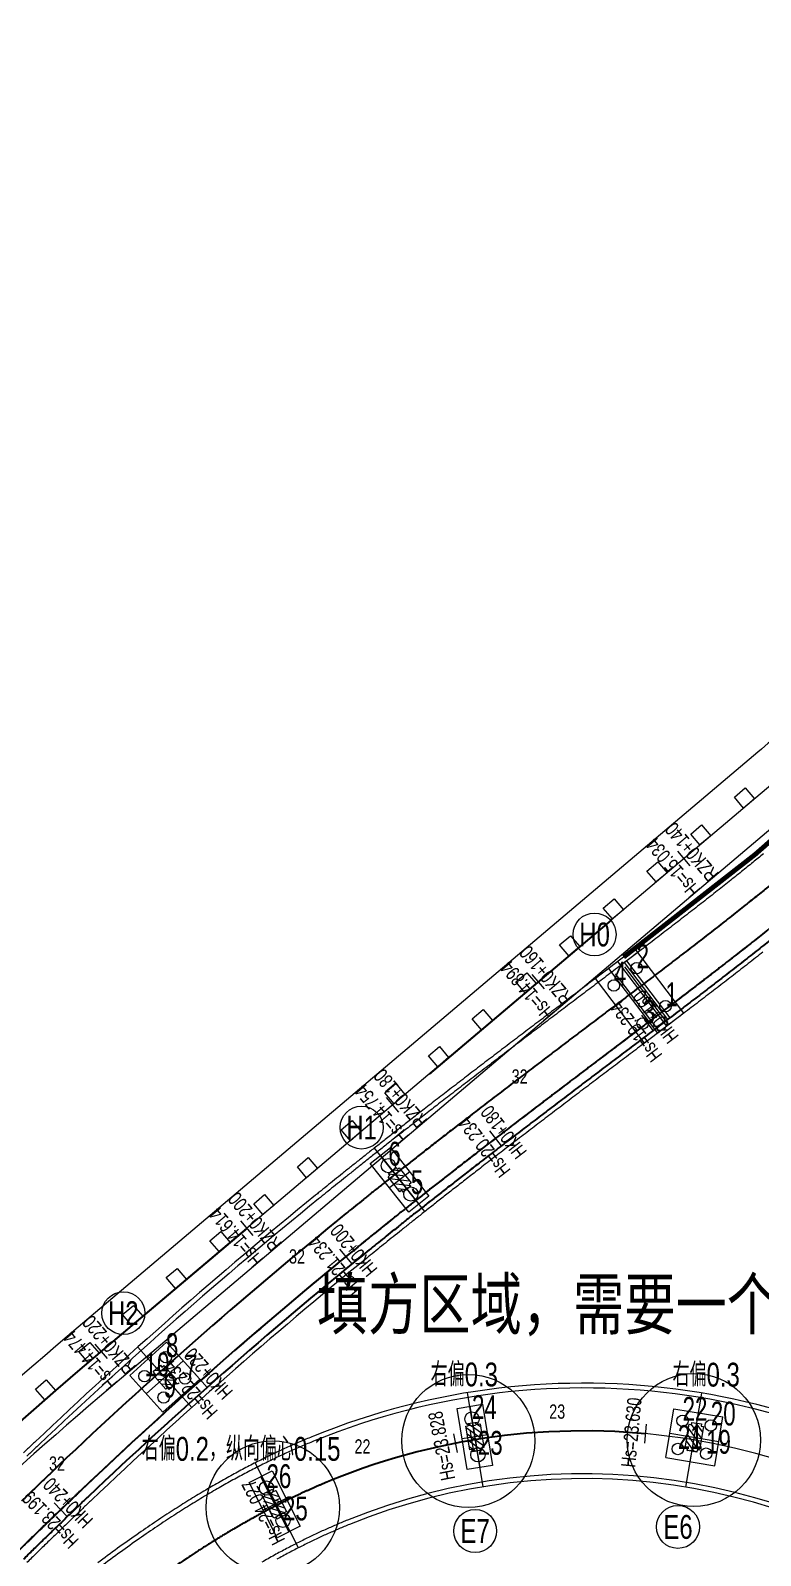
# Model space of a CAD drawing. Extents: x 0 to 558779, y 0 to 2762081.
# Drawn here: x 519826.8 to 519903.3, y 2757860.4 to 2758020.3 of the extents above; entities that cross this region are included whole.
import ezdxf
from ezdxf.enums import TextEntityAlignment as Align

# ---------------------------------------------------------------- set-up
doc = ezdxf.new("R2010")
doc.units = 0
doc.header["$LTSCALE"] = 20
for name, pattern in [('CENTER', [2, 1.25, -0.25, 0.25, -0.25]), ('DASHED', [19.05, 12.7, -6.35]), ('HIDDEN', [0.375, 0.25, -0.125])]:
    doc.linetypes.add(name, pattern=pattern)
for name, color, linetype in [('B-标线', 8, 'Continuous'), ('DL-中心线', 10, 'Continuous'), ('DL-人行道边线', 1, 'Continuous'), ('DL-挡墙范围', 2, 'HIDDEN'), ('DL-树池', 110, 'Continuous'), ('DL-非机动车道边线', 6, 'Continuous'), ('L-洛秀互通匝道边线', 140, 'Continuous'), ('L-辅路绿化带', 3, 'Continuous'), ('QL-分孔线', 4, 'Continuous'), ('QL-墩号', 6, 'Continuous'), ('QL-桥墩', 191, 'Continuous'), ('QL-桥跨数值', 6, 'Continuous'), ('XW_E', 7, 'Continuous'), ('XW_H', 7, 'Continuous'), ('XW_RZ-海江左慢行', 7, 'Continuous'), ('桩号-H', 7, 'Continuous'), ('桩号-RZ-海江左慢行', 7, 'Continuous'), ('设计高-E', 7, 'Continuous'), ('设计高-H', 7, 'Continuous'), ('设计高-RZ-海江左慢行', 7, 'Continuous'), ('设计高-地面高-E', 7, 'Continuous'), ('设计高-地面高-H', 7, 'Continuous'), ('设计高-地面高-RZ-海江左慢行', 7, 'Continuous')]:
    doc.layers.add(name, color=color, linetype=linetype)
doc.layers.add('偏心', color=4, linetype='Continuous', plot=False)
doc.layers.add('坐标标注', color=6, linetype='Continuous', plot=False)
doc.styles.add('ht', font='simhei_0.ttf')
doc.styles.get("Standard").update_dxf_attribs({"font": 'fsdb_e.shx', "width": 0.7, "bigfont": 'hzdx.shx'})
pattern_1 = [(0, (0, 2e-10), (0, 6.985), [5.08, -1.905]), (90, (0, 2e-10), (-6.985, 4e-16), [5.08, -1.905])]
pattern_2 = [(0, (0, 0), (0, 6.985), [5.08, -1.905]), (90, (0, 0), (-6.985, 4e-16), [5.08, -1.905])]

# ---------------------------------------------------------------- blocks, each defined once
blk = doc.blocks.new('shuchi02')
at = {"layer": 'DL-树池', "color": 3}
blk.add_lwpolyline([(-0.75, 0), (0.75, 0), (0.75, -1.5), (-0.75, -1.5)], close=True, dxfattribs=at)
blk = doc.blocks.new('(10-1)10m花瓶墩单排桩2根1.5')
h = blk.add_hatch()
h.set_pattern_fill('ANGLE', color=256)
h.set_pattern_definition(pattern_1)
h.paths.add_polyline_path([(-1.5, -0.5), (-1.5, 0.5), (-1.25, 0.5), (-1.25, 0.75), (1.25, 0.75), (1.25, 0.5), (1.5, 0.5), (1.5, -0.5), (1.25, -0.5), (1.25, -0.75), (-1.25, -0.75), (-1.25, -0.5)])
h = blk.add_hatch()
h.set_pattern_fill('ANGLE', color=256)
h.set_pattern_definition(pattern_1)
h.paths.add_polyline_path([(-1.5, -0.5), (-1.5, 0.5), (-1.25, 0.5), (-1.25, 0.75), (1.25, 0.75), (1.25, 0.5), (1.5, 0.5), (1.5, -0.5), (1.25, -0.5), (1.25, -0.75), (-1.25, -0.75), (-1.25, -0.5)])
h = blk.add_hatch()
h.set_pattern_fill('ANSI31', color=3, scale=0.15)
h.paths.add_polyline_path([(-1.5, -0.5), (-1.5, 0.5), (-1.25, 0.5), (-1.25, 0.75), (1.25, 0.75), (1.25, 0.5), (1.5, 0.5), (1.5, -0.5), (1.25, -0.5), (1.25, -0.75), (-1.25, -0.75), (-1.25, -0.5)])
at = {"layer": 'QL-桥墩', "color": 1}
for p, q in [((-3.25, -1.35), (-3.25, 1.35)), ((-3.25, 1.35), (3.25, 1.35)), ((3.25, 1.35), (3.25, -1.35)), ((3.25, -1.35), (-3.25, -1.35))]:
    blk.add_line(p, q, dxfattribs=at)
at = {"layer": 'QL-桥墩', "color": 3, "linetype": 'CENTER'}
for p, q in [((3.25, 0), (-3.25, 0)), ((0, -1.35), (0, 1.35))]:
    blk.add_line(p, q, dxfattribs=at)
at = {"layer": 'QL-桥墩', "color": 1}
blk.add_lwpolyline([(-1.5, -0.5), (-1.5, 0.5), (-1.25, 0.5), (-1.25, 0.75), (1.25, 0.75), (1.25, 0.5), (1.5, 0.5), (1.5, -0.5), (1.25, -0.5), (1.25, -0.75), (-1.25, -0.75), (-1.25, -0.5)], close=True, dxfattribs=at)
at = {"layer": 'QL-桥墩', "color": 3}
for centre in [(-1.9, 0), (1.9, 0)]:
    blk.add_circle(centre, 0.75, dxfattribs=at)
blk = doc.blocks.new('(10-2)10m花瓶墩双排桩4根1.2')
h = blk.add_hatch()
h.set_pattern_fill('ANGLE', color=256)
h.set_pattern_definition(pattern_2)
h.paths.add_polyline_path([(-1.5, -0.5), (-1.5, 0.5), (-1.25, 0.5), (-1.25, 0.75), (1.25, 0.75), (1.25, 0.5), (1.5, 0.5), (1.5, -0.5), (1.25, -0.5), (1.25, -0.75), (-1.25, -0.75), (-1.25, -0.5)])
h = blk.add_hatch()
h.set_pattern_fill('ANGLE', color=256)
h.set_pattern_definition(pattern_2)
h.paths.add_polyline_path([(-1.5, -0.5), (-1.5, 0.5), (-1.25, 0.5), (-1.25, 0.75), (1.25, 0.75), (1.25, 0.5), (1.5, 0.5), (1.5, -0.5), (1.25, -0.5), (1.25, -0.75), (-1.25, -0.75), (-1.25, -0.5)])
h = blk.add_hatch()
h.set_pattern_fill('ANSI31', color=3, scale=0.15)
h.paths.add_polyline_path([(-1.5, -0.5), (-1.5, 0.5), (-1.25, 0.5), (-1.25, 0.75), (1.25, 0.75), (1.25, 0.5), (1.5, 0.5), (1.5, -0.5), (1.25, -0.5), (1.25, -0.75), (-1.25, -0.75), (-1.25, -0.5)])
at = {"layer": 'QL-桥墩', "color": 1}
for p, q in [((-2.6, 2.6), (2.6, 2.6)), ((-2.6, 2.6), (-2.6, -2.6)), ((2.6, 2.6), (2.6, -2.6)), ((-2.6, -2.6), (2.6, -2.6))]:
    blk.add_line(p, q, dxfattribs=at)
at = {"layer": 'QL-桥墩', "color": 3, "linetype": 'CENTER'}
for p, q in [((0, 2.6), (0, -2.6)), ((-2.6, 0), (2.6, 0))]:
    blk.add_line(p, q, dxfattribs=at)
at = {"layer": 'QL-桥墩', "color": 1, "ltscale": 0.1}
blk.add_lwpolyline([(-1.5, -0.5), (-1.5, 0.5), (-1.25, 0.5), (-1.25, 0.75), (1.25, 0.75), (1.25, 0.5), (1.5, 0.5), (1.5, -0.5), (1.25, -0.5), (1.25, -0.75), (-1.25, -0.75), (-1.25, -0.5)], close=True, dxfattribs=at)
at = {"layer": 'QL-桥墩', "color": 3, "ltscale": 0.1}
for centre in [(-1.5, 1.5), (1.5, 1.5), (-1.5, -1.5), (1.5, -1.5)]:
    blk.add_circle(centre, 0.6, dxfattribs=at)
blk = doc.blocks.new('(9-2)8.5m花瓶墩双排桩4根1.2')
h = blk.add_hatch()
h.set_pattern_fill('ANGLE', color=256)
h.set_pattern_definition(pattern_2)
h.paths.add_polyline_path([(-1.25, -0.5), (-1.25, 0.5), (-1, 0.5), (-1, 0.75), (1, 0.75), (1, 0.5), (1.25, 0.5), (1.25, -0.5), (1, -0.5), (1, -0.75), (-1, -0.75), (-1, -0.5)])
h = blk.add_hatch()
h.set_pattern_fill('ANGLE', color=256)
h.set_pattern_definition(pattern_2)
h.paths.add_polyline_path([(-1.25, -0.5), (-1.25, 0.5), (-1, 0.5), (-1, 0.75), (1, 0.75), (1, 0.5), (1.25, 0.5), (1.25, -0.5), (1, -0.5), (1, -0.75), (-1, -0.75), (-1, -0.5)])
h = blk.add_hatch()
h.set_pattern_fill('ANSI31', color=3, scale=0.15)
h.paths.add_polyline_path([(-1.25, -0.5), (-1.25, 0.5), (-1, 0.5), (-1, 0.75), (1, 0.75), (1, 0.5), (1.25, 0.5), (1.25, -0.5), (1, -0.5), (1, -0.75), (-1, -0.75), (-1, -0.5)])
at = {"layer": 'QL-桥墩', "color": 1}
for p, q in [((-2.6, 2.6), (2.6, 2.6)), ((-2.6, 2.6), (-2.6, -2.6)), ((2.6, 2.6), (2.6, -2.6)), ((-2.6, -2.6), (2.6, -2.6))]:
    blk.add_line(p, q, dxfattribs=at)
at = {"layer": 'QL-桥墩', "color": 3, "linetype": 'CENTER'}
for p, q in [((0, 2.6), (0, -2.6)), ((-2.6, 0), (2.6, 0))]:
    blk.add_line(p, q, dxfattribs=at)
at = {"layer": 'QL-桥墩', "color": 1}
blk.add_lwpolyline([(-1.25, -0.5), (-1.25, 0.5), (-1, 0.5), (-1, 0.75), (1, 0.75), (1, 0.5), (1.25, 0.5), (1.25, -0.5), (1, -0.5), (1, -0.75), (-1, -0.75), (-1, -0.5)], close=True, dxfattribs=at)
at = {"layer": 'QL-桥墩', "color": 3, "ltscale": 0.1}
for centre in [(-1.5, 1.5), (1.5, 1.5), (-1.5, -1.5), (1.5, -1.5)]:
    blk.add_circle(centre, 0.6, dxfattribs=at)
blk = doc.blocks.new('(9-1)8.5m花瓶墩单排桩2根1.5')
h = blk.add_hatch()
h.set_pattern_fill('ANGLE', color=256)
h.set_pattern_definition(pattern_1)
h.paths.add_polyline_path([(-1.25, -0.5), (-1.25, 0.5), (-1, 0.5), (-1, 0.75), (1, 0.75), (1, 0.5), (1.25, 0.5), (1.25, -0.5), (1, -0.5), (1, -0.75), (-1, -0.75), (-1, -0.5)])
h = blk.add_hatch()
h.set_pattern_fill('ANGLE', color=256)
h.set_pattern_definition(pattern_1)
h.paths.add_polyline_path([(-1.25, -0.5), (-1.25, 0.5), (-1, 0.5), (-1, 0.75), (1, 0.75), (1, 0.5), (1.25, 0.5), (1.25, -0.5), (1, -0.5), (1, -0.75), (-1, -0.75), (-1, -0.5)])
h = blk.add_hatch()
h.set_pattern_fill('ANSI31', color=3, scale=0.15)
h.paths.add_polyline_path([(-1.25, -0.5), (-1.25, 0.5), (-1, 0.5), (-1, 0.75), (1, 0.75), (1, 0.5), (1.25, 0.5), (1.25, -0.5), (1, -0.5), (1, -0.75), (-1, -0.75), (-1, -0.5)])
at = {"layer": 'QL-桥墩', "color": 1}
for p, q in [((-3.25, -1.35), (-3.25, 1.35)), ((-3.25, 1.35), (3.25, 1.35)), ((3.25, 1.35), (3.25, -1.35)), ((3.25, -1.35), (-3.25, -1.35))]:
    blk.add_line(p, q, dxfattribs=at)
at = {"layer": 'QL-桥墩', "color": 3, "linetype": 'CENTER'}
for p, q in [((3.25, 0), (-3.25, 0)), ((0, -1.35), (0, 1.35))]:
    blk.add_line(p, q, dxfattribs=at)
at = {"layer": 'QL-桥墩', "color": 1, "ltscale": 0.1}
blk.add_lwpolyline([(-1.25, -0.5), (-1.25, 0.5), (-1, 0.5), (-1, 0.75), (1, 0.75), (1, 0.5), (1.25, 0.5), (1.25, -0.5), (1, -0.5), (1, -0.75), (-1, -0.75), (-1, -0.5)], close=True, dxfattribs=at)
at = {"layer": 'QL-桥墩', "color": 3}
for centre in [(-1.9, 0), (1.9, 0)]:
    blk.add_circle(centre, 0.75, dxfattribs=at)
blk = doc.blocks.new('8.5米薄壁台')
at = {"layer": 'QL-桥墩', "color": 1}
for p, q in [((-2.25, 4.25), (-2.25, -4.25)), ((-2.25, 4.25), (2.95, 4.25)), ((2.95, 4.25), (2.95, -4.25)), ((-2.25, -4.25), (2.95, -4.25))]:
    blk.add_line(p, q, dxfattribs=at)
at = {"layer": 'QL-桥墩', "color": 3}
for p, q in [((-2.25, 3.75), (-0.5, 3.75)), ((-0.8, 3.75), (-0.8, -3.75)), ((-0.5, 3.75), (-0.5, -3.75)), ((0, 4.25), (0, -4.25)), ((1.2, 4.25), (1.2, -4.25)), ((-2.25, -3.75), (-0.5, -3.75))]:
    blk.add_line(p, q, dxfattribs=at)
at = {"layer": 'QL-桥墩'}
blk.add_line((-0.5, 4.25), (1.2, 4.25), dxfattribs=at)
at = {"layer": 'QL-桥墩', "color": 3, "linetype": 'DASHED', "ltscale": 0.03}
for p, q in [((-0.25, 4.25), (-0.25, -4.25)), ((0.95, 4.25), (0.95, -4.25))]:
    blk.add_line(p, q, dxfattribs=at)
at = {"layer": 'QL-桥墩', "color": 3}
for centre in [(-1.15, 2.5), (1.85, 2.5), (-1.15, -2.5), (1.85, -2.5)]:
    blk.add_circle(centre, 0.6, dxfattribs=at)

msp = doc.modelspace()

# ---------------------------------------------------------------- linework, layer by layer
at = {"layer": 'B-标线', "lineweight": 35, "flags": 128}
for points in [[(519904.358, 2757930.722, -0.0011048), (519903.156, 2757929.752, -0.0011048), (519901.852, 2757928.71, -0.0011048), (519900.417, 2757927.572, -0.0010434), (519898.899, 2757926.38, -0.0009207), (519897.375, 2757925.193, -0.0007979), (519895.846, 2757924.01, -0.0006752), (519894.312, 2757922.831, -0.0005524), (519892.774, 2757921.654, -0.0004296), (519891.232, 2757920.479, -0.0003069), (519889.687, 2757919.306, -0.0001841), (519888.139, 2757918.133, -0.0000614), (519886.59, 2757916.959, 0.000027), (519885.039, 2757915.785, 0.000081), (519883.488, 2757914.611, 0.000135), (519881.937, 2757913.435, 0.000189), (519880.387, 2757912.257, 0.0002431), (519878.836, 2757911.078, 0.0002971), (519877.286, 2757909.897, 0.0003511), (519875.738, 2757908.713, 0.0004051), (519874.19, 2757907.527, 0.0004591), (519872.644, 2757906.337, 0.0004861), (519871.177, 2757905.204, 0.0004861), (519869.84, 2757904.167, 0.0004861), (519868.603, 2757903.204, 0.0004861), (519867.449, 2757902.301, 0.0004861), (519866.361, 2757901.448, 0.0004861), (519865.331, 2757900.636, 0.0004861), (519864.35, 2757899.86, 0.0004861), (519863.413, 2757899.114, 0.0004861), (519862.513, 2757898.397, 0.0004861), (519861.647, 2757897.703, 0.0004861), (519860.811, 2757897.032, 0.0004861), (519860.004, 2757896.379, 0.0004861), (519859.221, 2757895.745, 0.0002431), (519858.838, 2757895.434, 0.0192773), (519829.701, 2757869.798, 0.0002778), (519829.293, 2757869.409, 0.0005556), (519828.46, 2757868.614, 0.0005556), (519827.604, 2757867.793, 0.0005556), (519826.722, 2757866.943, 0.0005556), (519825.811, 2757866.061, 0.0005556)], [(519904.655, 2757925.189, -0.0011048), (519903.203, 2757924.039, -0.0010434), (519901.671, 2757922.835, -0.0009207), (519900.134, 2757921.638, -0.0007979), (519898.594, 2757920.446, -0.0006752), (519897.05, 2757919.259, -0.0005524), (519895.504, 2757918.077, -0.0004296), (519893.956, 2757916.897, -0.0003069), (519892.406, 2757915.72, -0.0001841), (519890.856, 2757914.545, -0.0000614), (519889.306, 2757913.371, 0.000027), (519887.756, 2757912.198, 0.000081), (519886.206, 2757911.024, 0.000135), (519884.657, 2757909.85, 0.000189), (519883.109, 2757908.674, 0.0002431), (519881.562, 2757907.498, 0.0002971), (519880.017, 2757906.32, 0.0003511), (519878.473, 2757905.14, 0.0004051), (519876.931, 2757903.958, 0.0004591), (519875.391, 2757902.773, 0.0004861), (519873.931, 2757901.645, 0.0004861), (519872.601, 2757900.613, 0.0004861), (519871.372, 2757899.656, 0.0004861), (519870.224, 2757898.759, 0.0004861), (519869.143, 2757897.911, 0.0004861), (519868.12, 2757897.104, 0.0004861), (519867.146, 2757896.333, 0.0004861), (519866.215, 2757895.594, 0.0004861), (519865.322, 2757894.881, 0.0004861), (519864.463, 2757894.193, 0.0004861), (519863.634, 2757893.527, 0.0004861), (519862.833, 2757892.881, 0.0004861), (519862.058, 2757892.252, 0.0002431), (519861.679, 2757891.944, 0.0192773), (519832.802, 2757866.536, 0.0002778), (519832.397, 2757866.151, 0.0005556), (519831.572, 2757865.363, 0.0005556), (519830.723, 2757864.549, 0.0005556), (519829.848, 2757863.706, 0.0005556), (519828.944, 2757862.831, 0.0005556), (519828.008, 2757861.921, 0.0005556), (519827.036, 2757860.972, 0.0005556), (519826.022, 2757859.978, 0.0005556)], [(519904.032, 2757925.971, -0.0011048), (519902.584, 2757924.824, -0.0010434), (519901.055, 2757923.623, -0.0009207), (519899.521, 2757922.428, -0.0007979), (519897.983, 2757921.238, -0.0006752), (519896.442, 2757920.053, -0.0005524), (519894.897, 2757918.872, -0.0004296), (519893.351, 2757917.693, -0.0003069), (519891.802, 2757916.517, -0.0001841), (519890.252, 2757915.343, -0.0000614), (519888.702, 2757914.169, 0.000027), (519887.152, 2757912.995, 0.000081), (519885.602, 2757911.821, 0.000135), (519884.053, 2757910.646, 0.000189), (519882.504, 2757909.47, 0.0002431), (519880.956, 2757908.293, 0.0002971), (519879.41, 2757907.115, 0.0003511), (519877.865, 2757905.934, 0.0004051), (519876.322, 2757904.751, 0.0004591), (519874.781, 2757903.565, 0.0004861), (519873.319, 2757902.436, 0.0004861), (519871.987, 2757901.403, 0.0004861), (519870.757, 2757900.445, 0.0004861), (519869.607, 2757899.546, 0.0004861), (519868.525, 2757898.697, 0.0004861), (519867.5, 2757897.889, 0.0004861), (519866.525, 2757897.117, 0.0004861), (519865.592, 2757896.376, 0.0004861), (519864.698, 2757895.663, 0.0004861), (519863.837, 2757894.973, 0.0004861), (519863.007, 2757894.306, 0.0004861), (519862.205, 2757893.658, 0.0004861), (519861.427, 2757893.028, 0.0002431), (519861.047, 2757892.719, 0.0192773), (519832.113, 2757867.261, 0.0002778), (519831.707, 2757866.875, 0.0005556), (519830.88, 2757866.086, 0.0005556), (519830.03, 2757865.27, 0.0005556), (519829.153, 2757864.425, 0.0005556), (519828.248, 2757863.549, 0.0005556), (519827.31, 2757862.637, 0.0005556), (519826.336, 2757861.686, 0.0005556)]]:
    msp.add_lwpolyline(points, format="xyb", dxfattribs=at)
at = {"layer": 'DL-中心线', "linetype": 'CENTER', "lineweight": 35, "ltscale": 5, "flags": 128}
for points in [[(519972.856, 2758047.225), (519967.618, 2758032.372, -0.1331082), (519905.246, 2757941.929), (519834.024, 2757881.645, 0.024432), (519798.335, 2757848.312), (519745.375, 2757793.77, 0.1531871), (519723.827, 2757750.995, -0.0264889), (519719.296, 2757730.309), (519694.524, 2757640.305, -0.1563706), (519677.824, 2757614.75, 0.2358019), (519655.675, 2757565.927), (519656.284, 2757549.573, 0.1125263), (519662.027, 2757528.103, -0.1102366), (519681.372, 2757457.065, -0.1911274), (519652.574, 2757373.373, -0.0218671), (519613.482, 2757331.648, 0.0327793), (519560.053, 2757272.069, -0.037184), (519540.027, 2757250.129), (519529.545, 2757240.233, 0.0025362), (519524.323, 2757235.253)], [(519983.23, 2758043.567, -0.0000614), (519982.583, 2758041.733, -0.0001841), (519981.936, 2758039.9, -0.0003069), (519981.286, 2758038.067, -0.0004296), (519980.634, 2758036.235, -0.0005524), (519979.978, 2758034.405, -0.0006752), (519979.317, 2758032.576, -0.0007979), (519978.652, 2758030.749, -0.0009207), (519977.98, 2758028.924, -0.0010434), (519977.301, 2758027.102, -0.0011048), (519976.648, 2758025.374, -0.0011048), (519976.045, 2758023.8, -0.0011048), (519975.481, 2758022.346, -0.0011048), (519974.948, 2758020.988, -0.0011048), (519974.439, 2758019.71, -0.0011048), (519973.951, 2758018.5, -0.0011048), (519973.481, 2758017.348, -0.0011048), (519973.026, 2758016.247, -0.0011048), (519972.584, 2758015.192, -0.0011048), (519972.154, 2758014.177, -0.0011048), (519971.734, 2758013.198, -0.0011048), (519971.323, 2758012.252, -0.0011048), (519970.92, 2758011.336, -0.0005524), (519970.722, 2758010.889, -0.1065559), (519916.03, 2757936.021, -0.0005524), (519915.664, 2757935.696, -0.0011048), (519914.913, 2757935.034, -0.0011048), (519914.137, 2757934.355, -0.0011048), (519913.332, 2757933.657, -0.0011048), (519912.496, 2757932.939, -0.0011048), (519911.625, 2757932.197, -0.0011048), (519910.715, 2757931.429, -0.0011048), (519909.761, 2757930.63, -0.0011048), (519908.756, 2757929.798, -0.0011048), (519907.694, 2757928.925, -0.0011048), (519906.562, 2757928.003, -0.0011048), (519905.348, 2757927.024, -0.0011048), (519904.032, 2757925.971, -0.0011048), (519902.584, 2757924.824, -0.0010434), (519901.055, 2757923.623, -0.0009207), (519899.521, 2757922.428, -0.0007979), (519897.983, 2757921.238, -0.0006752), (519896.442, 2757920.053, -0.0005524), (519894.897, 2757918.872, -0.0004296), (519893.351, 2757917.693, -0.0003069), (519891.802, 2757916.517, -0.0001841), (519890.252, 2757915.343, -0.0000614), (519888.702, 2757914.169, 0.000027), (519887.152, 2757912.995, 0.000081), (519885.602, 2757911.821, 0.000135), (519884.053, 2757910.646, 0.000189), (519882.504, 2757909.47, 0.0002431), (519880.956, 2757908.293, 0.0002971), (519879.41, 2757907.115, 0.0003511), (519877.865, 2757905.934, 0.0004051), (519876.322, 2757904.751, 0.0004591), (519874.781, 2757903.565, 0.0004861), (519873.319, 2757902.436, 0.0004861), (519871.987, 2757901.403, 0.0004861), (519870.757, 2757900.445, 0.0004861), (519869.607, 2757899.546, 0.0004861), (519868.525, 2757898.697, 0.0004861), (519867.5, 2757897.889, 0.0004861), (519866.525, 2757897.117, 0.0004861), (519865.592, 2757896.376, 0.0004861), (519864.698, 2757895.663, 0.0004861), (519863.837, 2757894.973, 0.0004861), (519863.007, 2757894.306, 0.0004861), (519862.205, 2757893.658, 0.0004861), (519861.427, 2757893.028, 0.0002431), (519861.047, 2757892.719, 0.0192773), (519832.113, 2757867.261, 0.0002778), (519831.707, 2757866.875, 0.0005556), (519830.88, 2757866.086, 0.0005556), (519830.03, 2757865.27, 0.0005556), (519829.153, 2757864.425, 0.0005556), (519828.248, 2757863.549, 0.0005556), (519827.31, 2757862.637, 0.0005556), (519826.336, 2757861.686, 0.0005556), (519825.321, 2757860.691, 0.0005556), (519824.259, 2757859.645, 0.0005556), (519823.141, 2757858.539, 0.0005556), (519821.959, 2757857.363, 0.0005556), (519820.697, 2757856.104, 0.0005556), (519819.337, 2757854.74, 0.0005556), (519817.85, 2757853.242, 0.0005247), (519816.288, 2757851.661, 0.000463), (519814.728, 2757850.078, 0.0004012), (519813.172, 2757848.492, 0.0003395), (519811.618, 2757846.903, 0.0002778), (519810.066, 2757845.313, 0.000216), (519808.516, 2757843.721, 0.0001543), (519806.966, 2757842.128, 0.0000926), (519805.418, 2757840.534, 0.0000309), (519803.87, 2757838.94), (519779.374, 2757813.711, -0.0001929), (519773.954, 2757808.133, -0.0005787), (519768.526, 2757802.562, -0.0009645), (519763.08, 2757797.009, -0.0013503), (519757.609, 2757791.48, -0.0017361), (519752.104, 2757785.986, -0.0021219), (519746.557, 2757780.534, -0.0025077), (519740.96, 2757775.134, -0.0028935), (519735.304, 2757769.795, -0.0032793), (519729.583, 2757764.526, -0.0034722), (519724.082, 2757759.594, -0.0034722), (519719, 2757755.165, -0.0034722), (519714.239, 2757751.131, -0.0034722), (519709.735, 2757747.42, -0.0034722), (519705.44, 2757743.981, -0.0034722), (519701.321, 2757740.776, -0.0034722), (519697.352, 2757737.775, -0.0034722), (519693.513, 2757734.955, -0.0034722), (519689.786, 2757732.297, -0.0034722), (519686.161, 2757729.786, -0.0034722), (519682.625, 2757727.409, -0.0034722), (519679.17, 2757725.155, -0.0034722), (519675.787, 2757723.016, -0.0017361), (519674.122, 2757721.986, -0.1059643), (519563.438, 2757682.96, -0.0009921), (519562.328, 2757682.82, -0.0019841), (519560.058, 2757682.546, -0.0019841), (519557.715, 2757682.283, -0.0019841), (519555.294, 2757682.03, -0.0019841), (519552.785, 2757681.789, -0.0019841), (519550.18, 2757681.558, -0.0019841), (519547.466, 2757681.34, -0.0019841), (519544.63, 2757681.135, -0.0019841), (519541.654, 2757680.943, -0.0019841), (519538.515, 2757680.766, -0.0019841), (519535.184, 2757680.605, -0.0019841), (519531.621, 2757680.46, -0.0019841), (519527.771, 2757680.335, -0.0019841), (519523.551, 2757680.231, -0.0018739), (519519.107, 2757680.156, -0.0016534), (519514.663, 2757680.113, -0.001433), (519510.218, 2757680.096, -0.0012125), (519505.774, 2757680.104, -0.0009921), (519501.329, 2757680.131, -0.0007716), (519496.885, 2757680.173, -0.0005511), (519492.441, 2757680.227, -0.0003307), (519487.997, 2757680.29, -0.0001102), (519483.553, 2757680.356), (519395.692, 2757681.675)], [(519736.397, 2757361.61, 0.0061166), (519747.082, 2757374.993, 0.0586686), (519871.219, 2757580.064, 0.0262277), (519898.077, 2757648.36, -0.0209051), (519927.838, 2757726.466, -0.0001215), (519928.031, 2757726.916, -0.0002431), (519928.427, 2757727.834, -0.0002431), (519928.836, 2757728.781, -0.0002431), (519929.259, 2757729.759, -0.0002431), (519929.699, 2757730.77, -0.0002431), (519930.155, 2757731.819, -0.0002431), (519930.632, 2757732.91, -0.0002431), (519931.131, 2757734.05, -0.0002431), (519931.655, 2757735.245, -0.0002431), (519932.209, 2757736.504, -0.0002431), (519932.799, 2757737.839, -0.0002431), (519933.43, 2757739.265, -0.0002431), (519934.113, 2757740.806, -0.0002431), (519934.864, 2757742.493, -0.0002296), (519935.656, 2757744.269, -0.0002025), (519936.449, 2757746.044, -0.0001755), (519937.244, 2757747.819, -0.0001485), (519938.04, 2757749.593, -0.0001215), (519938.837, 2757751.367, -0.0000945), (519939.634, 2757753.14, -0.0000675), (519940.432, 2757754.913, -0.0000405), (519941.231, 2757756.686, -0.0000135), (519942.03, 2757758.459, 0.0001929), (519942.828, 2757760.232, 0.0005787), (519943.624, 2757762.006, 0.0009645), (519944.414, 2757763.783, 0.0013503), (519945.196, 2757765.563, 0.0017361), (519945.967, 2757767.348, 0.0021219), (519946.724, 2757769.139, 0.0025077), (519947.464, 2757770.937, 0.0028935), (519948.185, 2757772.743, 0.0032793), (519948.884, 2757774.557, 0.0034722), (519949.524, 2757776.29, 0.0034722), (519950.087, 2757777.879, 0.0034722), (519950.586, 2757779.356, 0.0034722), (519951.035, 2757780.745, 0.0034722), (519951.439, 2757782.06, 0.0034722), (519951.805, 2757783.312, 0.0034722), (519952.138, 2757784.511, 0.0034722), (519952.44, 2757785.663, 0.0034722), (519952.715, 2757786.773, 0.0034722), (519952.966, 2757787.847, 0.0034722), (519953.193, 2757788.888, 0.0034722), (519953.399, 2757789.898, 0.0034722), (519953.585, 2757790.881, 0.0017361), (519953.671, 2757791.363, 0.5897382), (519858.288, 2757868.254, 0.0022321), (519857.706, 2757868.014, 0.0044643), (519856.524, 2757867.507, 0.0044643), (519855.315, 2757866.963, 0.0044643), (519854.076, 2757866.379, 0.0044643), (519852.805, 2757865.751, 0.0044643), (519851.498, 2757865.076, 0.0044643), (519850.15, 2757864.349, 0.0044643), (519848.756, 2757863.566, 0.0044643), (519847.309, 2757862.717, 0.0044643), (519845.799, 2757861.796, 0.0044643), (519844.216, 2757860.79, 0.0044643), (519842.542, 2757859.685, 0.0044643), (519840.756, 2757858.458, 0.0044643), (519838.823, 2757857.079, 0.0042163), (519836.813, 2757855.593, 0.0037203), (519834.827, 2757854.074, 0.0032242), (519832.862, 2757852.528, 0.0027282), (519830.916, 2757850.959, 0.0022321), (519828.985, 2757849.371, 0.0017361), (519827.067, 2757847.767, 0.0012401), (519825.159, 2757846.152, 0.000744), (519823.257, 2757844.53, 0.000248), (519821.358, 2757842.903), (519718.448, 2757754.691)]]:
    msp.add_lwpolyline(points, format="xyb", dxfattribs=at)
at = {"layer": 'DL-人行道边线', "flags": 128}
msp.add_lwpolyline([(519905.901, 2757947.116, -0.0046624), (519902.985, 2757944.6), (519831.763, 2757884.316, 0.024432), (519795.824, 2757850.75, 0.024432)], format="xyb", dxfattribs=at)
at = {"layer": 'DL-挡墙范围', "ltscale": 10, "const_width": 0.5}
msp.add_lwpolyline([(519942.808, 2757975.919), (519930.683, 2757960.821), (519917.355, 2757946.783), (519902.709, 2757933.892), (519888.922, 2757923.119)], dxfattribs=at)
at = {"layer": 'DL-非机动车道边线', "flags": 128}
msp.add_lwpolyline([(519908.212, 2757944.487, -0.0046624), (519905.246, 2757941.929), (519834.024, 2757881.645, 0.024432), (519798.335, 2757848.312)], format="xyb", dxfattribs=at)
at = {"layer": 'L-洛秀互通匝道边线', "flags": 128}
for points in [[(519904.301, 2757935.196, -0.0011048), (519903.262, 2757934.343, -0.0011048), (519902.154, 2757933.441, -0.0011048), (519900.964, 2757932.481, -0.0011047), (519899.672, 2757931.448, -0.0011048), (519898.249, 2757930.32, -0.0010434), (519896.743, 2757929.137, -0.0009207), (519895.229, 2757927.958, -0.0007979), (519893.709, 2757926.782, -0.0006752), (519892.182, 2757925.608, -0.0005524), (519890.65, 2757924.436, -0.0004296), (519889.113, 2757923.265, -0.0003069), (519887.572, 2757922.094, -0.0001841), (519886.026, 2757920.923, -0.0000614), (519884.477, 2757919.75, 0.000027), (519882.926, 2757918.576, 0.000081), (519881.375, 2757917.4, 0.000135), (519879.822, 2757916.223, 0.000189), (519878.269, 2757915.044, 0.0002431), (519876.716, 2757913.863, 0.0002971), (519875.163, 2757912.679, 0.0003511), (519873.61, 2757911.492, 0.0004051), (519872.058, 2757910.302, 0.0004591), (519870.507, 2757909.109, 0.0004861), (519869.035, 2757907.971, 0.0004861), (519867.692, 2757906.93, 0.0004861), (519866.45, 2757905.963, 0.0004861), (519865.29, 2757905.056, 0.0004861), (519864.198, 2757904.199, 0.0004861), (519863.162, 2757903.382, 0.0004861), (519862.176, 2757902.602, 0.0004861), (519861.233, 2757901.853, 0.0004861), (519860.328, 2757901.131, 0.0004861), (519859.456, 2757900.433, 0.0004861), (519858.616, 2757899.757, 0.0004861), (519857.802, 2757899.101, 0.0004861), (519857.015, 2757898.462, 0.0002431), (519856.629, 2757898.149, 0.0192773), (519827.29, 2757872.334, 0.0002778), (519826.879, 2757871.943, 0.0005556), (519826.04, 2757871.143, 0.0005556)], [(519903.578, 2757933.956, -0.0011048), (519902.469, 2757933.053, -0.0011048), (519901.278, 2757932.091, -0.0011048), (519899.984, 2757931.057, -0.0011048), (519898.559, 2757929.927, -0.0010434), (519897.051, 2757928.743, -0.0009207), (519895.536, 2757927.563, -0.0007979), (519894.014, 2757926.386, -0.0006752), (519892.487, 2757925.211, -0.0005524), (519890.954, 2757924.039, -0.0004296), (519889.416, 2757922.867, -0.0003069), (519887.874, 2757921.696, -0.0001841), (519886.328, 2757920.524, -0.0000614), (519884.779, 2757919.351, 0.000027), (519883.228, 2757918.177, 0.000081), (519881.677, 2757917.002, 0.000135), (519880.124, 2757915.825, 0.000189), (519878.572, 2757914.646, 0.0002431), (519877.019, 2757913.465, 0.0002971), (519875.466, 2757912.282, 0.0003511), (519873.914, 2757911.095, 0.0004051), (519872.363, 2757909.906, 0.0004591), (519870.812, 2757908.713, 0.0004861), (519869.341, 2757907.576, 0.0004861), (519867.999, 2757906.535, 0.0004861), (519866.758, 2757905.569, 0.0004861), (519865.599, 2757904.663, 0.0004861), (519864.507, 2757903.806, 0.0004861), (519863.472, 2757902.99, 0.0004861), (519862.487, 2757902.21, 0.0004861), (519861.544, 2757901.462, 0.0004861), (519860.64, 2757900.74, 0.0004861), (519859.769, 2757900.043, 0.0004861), (519858.929, 2757899.368, 0.0004861), (519858.117, 2757898.712, 0.0004861), (519857.33, 2757898.074, 0.0002431), (519856.945, 2757897.761, 0.0192773), (519827.634, 2757871.972, 0.0002778), (519827.224, 2757871.581, 0.0005556), (519826.386, 2757870.782, 0.0005556)], [(519904.655, 2757925.189, -0.0011048), (519903.203, 2757924.039, -0.0010434), (519901.671, 2757922.835, -0.0009207), (519900.134, 2757921.638, -0.0007979), (519898.594, 2757920.446, -0.0006752), (519897.05, 2757919.259, -0.0005524), (519895.504, 2757918.077, -0.0004296), (519893.956, 2757916.897, -0.0003069), (519892.406, 2757915.72, -0.0001841), (519890.856, 2757914.545, -0.0000614), (519889.306, 2757913.371, 0.000027), (519887.756, 2757912.198, 0.000081), (519886.206, 2757911.024, 0.000135), (519884.657, 2757909.85, 0.000189), (519883.109, 2757908.674, 0.0002431), (519881.562, 2757907.498, 0.0002971), (519880.017, 2757906.32, 0.0003511), (519878.473, 2757905.14, 0.0004051), (519876.931, 2757903.958, 0.0004591), (519875.391, 2757902.773, 0.0004861), (519873.931, 2757901.645, 0.0004861), (519872.601, 2757900.613, 0.0004861), (519871.372, 2757899.656, 0.0004861), (519870.224, 2757898.759, 0.0004861), (519869.143, 2757897.911, 0.0004861), (519868.12, 2757897.104, 0.0004861), (519867.146, 2757896.333, 0.0004861), (519866.215, 2757895.594, 0.0004861), (519865.322, 2757894.881, 0.0004861), (519864.463, 2757894.193, 0.0004861), (519863.634, 2757893.527, 0.0004861), (519862.833, 2757892.881, 0.0004861), (519862.058, 2757892.252, 0.0002431), (519861.679, 2757891.944, 0.0192773), (519832.802, 2757866.536, 0.0002778), (519832.397, 2757866.151, 0.0005556), (519831.572, 2757865.363, 0.0005556), (519830.723, 2757864.549, 0.0005556), (519829.848, 2757863.706, 0.0005556), (519828.944, 2757862.831, 0.0005556), (519828.008, 2757861.921, 0.0005556), (519827.036, 2757860.972, 0.0005556), (519826.022, 2757859.978, 0.0005556)], [(519903.513, 2757923.646, -0.0010434), (519901.979, 2757922.441, -0.0009207), (519900.441, 2757921.243, -0.0007979), (519898.899, 2757920.05, -0.0006752), (519897.354, 2757918.863, -0.0005524), (519895.807, 2757917.679, -0.0004296), (519894.259, 2757916.499, -0.0003069), (519892.709, 2757915.322, -0.0001841), (519891.158, 2757914.147, -0.0000614), (519889.608, 2757912.973, 0.000027), (519888.058, 2757911.799, 0.000081), (519886.508, 2757910.625, 0.000135), (519884.959, 2757909.451, 0.000189), (519883.411, 2757908.276, 0.0002431), (519881.865, 2757907.1, 0.0002971), (519880.32, 2757905.922, 0.0003511), (519878.777, 2757904.743, 0.0004051), (519877.236, 2757903.561, 0.0004591), (519875.697, 2757902.377, 0.0004861), (519874.237, 2757901.25, 0.0004861), (519872.908, 2757900.219, 0.0004861), (519871.679, 2757899.262, 0.0004861), (519870.532, 2757898.365, 0.0004861), (519869.452, 2757897.518, 0.0004861), (519868.43, 2757896.712, 0.0004861), (519867.457, 2757895.942, 0.0004861), (519866.527, 2757895.203, 0.0004861), (519865.634, 2757894.491, 0.0004861), (519864.776, 2757893.804, 0.0004861), (519863.948, 2757893.138, 0.0004861), (519863.148, 2757892.492, 0.0004861), (519862.373, 2757891.864, 0.0002431), (519861.994, 2757891.556, 0.0192773), (519833.146, 2757866.174, 0.0002778), (519832.742, 2757865.789, 0.0005556), (519831.918, 2757865.002, 0.0005556), (519831.069, 2757864.188, 0.0005556), (519830.195, 2757863.346, 0.0005556), (519829.292, 2757862.472, 0.0005556), (519828.357, 2757861.563, 0.0005556), (519827.385, 2757860.614, 0.0005556), (519826.373, 2757859.621, 0.0005556)], [(519958.597, 2757790.501, 0.5897383), (519856.4, 2757872.884, 0.0022326), (519855.777, 2757872.627, 0.0044646), (519854.512, 2757872.085, 0.0044644), (519853.222, 2757871.504, 0.0044644), (519851.903, 2757870.881, 0.0044644), (519850.551, 2757870.214, 0.0044644), (519849.165, 2757869.498, 0.0044643), (519847.738, 2757868.729, 0.0044644), (519846.267, 2757867.902, 0.0044645), (519844.742, 2757867.008, 0.0044644), (519843.156, 2757866.04, 0.0044645), (519841.498, 2757864.987, 0.0044644), (519839.749, 2757863.832, 0.0044646), (519837.889, 2757862.555, 0.0044644), (519835.883, 2757861.124, 0.0042164), (519833.805, 2757859.587, 0.0037203)], [(519958.104, 2757790.587, 0.5897384), (519856.589, 2757872.421, 0.0022324), (519855.97, 2757872.166, 0.0044646), (519854.714, 2757871.627, 0.0044643), (519853.431, 2757871.05, 0.0044644), (519852.12, 2757870.431, 0.0044644), (519850.777, 2757869.768, 0.0044643), (519849.398, 2757869.056, 0.0044644), (519847.98, 2757868.291, 0.0044644), (519846.515, 2757867.468, 0.0044644), (519844.999, 2757866.579, 0.0044644), (519843.421, 2757865.616, 0.0044644), (519841.769, 2757864.567, 0.0044645), (519840.029, 2757863.417, 0.0044645), (519838.176, 2757862.145, 0.0044644), (519836.177, 2757860.72, 0.0042164), (519834.106, 2757859.188, 0.0037203)], [(519949.239, 2757792.139, 0.5897379), (519859.987, 2757864.088, 0.0022319), (519859.443, 2757863.863, 0.004464), (519858.334, 2757863.387, 0.0044642), (519857.199, 2757862.876, 0.0044643), (519856.033, 2757862.326, 0.0044642), (519854.834, 2757861.734, 0.0044643), (519853.598, 2757861.096, 0.0044642), (519852.321, 2757860.408, 0.0044641), (519850.997, 2757859.663, 0.0044643)], [(519948.746, 2757792.225, 0.589738), (519860.176, 2757863.625, 0.0022318), (519859.636, 2757863.401, 0.004464), (519858.536, 2757862.93, 0.0044643), (519857.408, 2757862.422, 0.0044643), (519856.25, 2757861.876, 0.0044643), (519855.059, 2757861.288, 0.0044642), (519853.831, 2757860.654, 0.0044642), (519852.562, 2757859.97, 0.0044642)]]:
    msp.add_lwpolyline(points, format="xyb", dxfattribs=at)
at = {"layer": 'L-辅路绿化带', "flags": 128}
msp.add_lwpolyline([(519910.523, 2757941.858, -0.0046624), (519907.508, 2757939.257), (519836.286, 2757878.973, 0.024432), (519800.846, 2757845.874, 0.024432)], format="xyb", dxfattribs=at)
at = {"layer": 'QL-分孔线', "color": 1}
for p, q in [((519893.448, 2757915.884), (519888.307, 2757922.653)), ((519854.846, 2757861.18), (519850.31, 2757870.092))]:
    msp.add_line(p, q, dxfattribs=at)
at = {"layer": 'QL-分孔线'}
for p, q in [((519868.077, 2757896.432), (519862.804, 2757903.099)), ((519843.667, 2757875.892), (519837.99, 2757882.219)), ((519874.192, 2757867.579), (519872.572, 2757877.447)), ((519895.453, 2757867.545), (519897.105, 2757877.407))]:
    msp.add_line(p, q, dxfattribs=at)
at = {"layer": 'QL-墩号'}
for centre in [(519885.875, 2757925.495), (519861.462, 2757905.246), (519836.489, 2757885.78), (519873.359, 2757862.94), (519894.615, 2757863.368)]:
    msp.add_circle(centre, 2.25, dxfattribs=at)
at = {"layer": 'XW_E', "color": 6, "flags": 128}
msp.add_lwpolyline([(519858.288, 2757868.254, 0.0003253), (519858.204, 2757868.22, 0.003004), (519857.418, 2757867.893, 0.003875), (519856.388, 2757867.447, 0.003775), (519855.365, 2757866.986, 0.003675), (519854.348, 2757866.509, 0.003575), (519853.339, 2757866.018, 0.003475), (519852.337, 2757865.513, 0.003375), (519851.342, 2757864.993, 0.003275), (519850.353, 2757864.461, 0.003175), (519849.372, 2757863.916, 0.003075), (519848.398, 2757863.359, 0.002975), (519847.43, 2757862.79, 0.002875), (519846.469, 2757862.209, 0.002775), (519845.515, 2757861.618, 0.002675), (519844.567, 2757861.017, 0.002575), (519843.626, 2757860.405, 0.002475), (519842.691, 2757859.785, 0.002375)], format="xyb", dxfattribs=at)
msp.add_lwpolyline([(519858.288, 2757868.254, 0.0003253), (519858.204, 2757868.22, 0.003004), (519857.418, 2757867.893, 0.003875), (519856.388, 2757867.447, 0.003775), (519855.365, 2757866.986, 0.003675), (519854.348, 2757866.509, 0.003575), (519853.339, 2757866.018, 0.003475), (519852.337, 2757865.513, 0.003375), (519851.342, 2757864.993, 0.003275), (519850.353, 2757864.461, 0.003175), (519849.372, 2757863.916, 0.003075), (519848.398, 2757863.359, 0.002975), (519847.43, 2757862.79, 0.002875), (519846.469, 2757862.209, 0.002775), (519845.515, 2757861.618, 0.002675), (519844.567, 2757861.017, 0.002575), (519843.626, 2757860.405, 0.002475), (519842.691, 2757859.785, 0.002375)], format="xyb", dxfattribs=at)
at = {"layer": 'XW_E', "color": 2}
msp.add_arc((519884.721, 2757803.437), 70, 350.06772, 112.18563, dxfattribs=at)
msp.add_arc((519884.721, 2757803.437), 70, 350.06772, 112.18563, dxfattribs=at)
at = {"layer": 'XW_H', "color": 6, "flags": 128}
for points in [[(519916.03, 2757936.021, -0.0003263), (519915.815, 2757935.831, -0.0010332), (519915.119, 2757935.215, -0.001875), (519913.798, 2757934.06, -0.001775), (519912.468, 2757932.914, -0.001675), (519911.13, 2757931.778, -0.001575), (519909.785, 2757930.651, -0.001475), (519908.434, 2757929.532, -0.001375), (519907.075, 2757928.42, -0.001275), (519905.711, 2757927.316, -0.001175), (519904.342, 2757926.218, -0.001075), (519902.968, 2757925.127, -0.000975), (519901.589, 2757924.041, -0.000875), (519900.206, 2757922.96, -0.000775), (519898.82, 2757921.884, -0.000675), (519897.43, 2757920.812, -0.000575), (519896.038, 2757919.744, -0.000475), (519894.644, 2757918.678, -0.000375), (519893.247, 2757917.615, -0.000275), (519891.85, 2757916.553, -0.000175), (519890.451, 2757915.493, -0.000075), (519889.052, 2757914.434), (519888.702, 2757914.169)], [(519916.03, 2757936.021, -0.0003263), (519915.815, 2757935.831, -0.0010332), (519915.119, 2757935.215, -0.001875), (519913.798, 2757934.06, -0.001775), (519912.468, 2757932.914, -0.001675), (519911.13, 2757931.778, -0.001575), (519909.785, 2757930.651, -0.001475), (519908.434, 2757929.532, -0.001375), (519907.075, 2757928.42, -0.001275), (519905.711, 2757927.316, -0.001175), (519904.342, 2757926.218, -0.001075), (519902.968, 2757925.127, -0.000975), (519901.589, 2757924.041, -0.000875), (519900.206, 2757922.96, -0.000775), (519898.82, 2757921.884, -0.000675), (519897.43, 2757920.812, -0.000575), (519896.038, 2757919.744, -0.000475), (519894.644, 2757918.678, -0.000375), (519893.247, 2757917.615, -0.000275), (519891.85, 2757916.553, -0.000175), (519890.451, 2757915.493, -0.000075), (519889.052, 2757914.434), (519888.702, 2757914.169)], [(519832.113, 2757867.261, 0.0002532), (519831.746, 2757866.912, 0.0010671), (519830.139, 2757865.375, 0.0012677), (519828.104, 2757863.41, 0.0011677), (519826.079, 2757861.435, 0.0010677), (519824.063, 2757859.451, 0.0009677), (519822.055, 2757857.459, 0.0008677), (519820.054, 2757855.46, 0.0007677), (519818.06, 2757853.454, 0.0006677), (519816.072, 2757851.443, 0.0005677), (519814.088, 2757849.426, 0.0004677), (519812.109, 2757847.406, 0.0003677), (519810.133, 2757845.382, 0.0002677), (519808.16, 2757843.355, 0.0001677), (519806.189, 2757841.327, 0.0000677), (519804.218, 2757839.298), (519803.87, 2757838.94)], [(519832.113, 2757867.261, 0.0002532), (519831.746, 2757866.912, 0.0010671), (519830.139, 2757865.375, 0.0012677), (519828.104, 2757863.41, 0.0011677), (519826.079, 2757861.435, 0.0010677), (519824.063, 2757859.451, 0.0009677), (519822.055, 2757857.459, 0.0008677), (519820.054, 2757855.46, 0.0007677), (519818.06, 2757853.454, 0.0006677), (519816.072, 2757851.443, 0.0005677), (519814.088, 2757849.426, 0.0004677), (519812.109, 2757847.406, 0.0003677), (519810.133, 2757845.382, 0.0002677), (519808.16, 2757843.355, 0.0001677), (519806.189, 2757841.327, 0.0000677), (519804.218, 2757839.298), (519803.87, 2757838.94)]]:
    msp.add_lwpolyline(points, format="xyb", dxfattribs=at)
at = {"layer": 'XW_H', "color": 1, "flags": 128}
msp.add_lwpolyline([(519888.702, 2757914.169), (519888.304, 2757913.867, 0.0000689), (519886.194, 2757912.27, 0.0001689), (519884.086, 2757910.671, 0.0002689), (519881.979, 2757909.071, 0.0003689), (519879.874, 2757907.469, 0.0004689), (519877.772, 2757905.862, 0.0005689), (519875.673, 2757904.252, 0.0006689), (519873.578, 2757902.636, 0.0007689), (519871.487, 2757901.014, 0.0008689), (519869.402, 2757899.385, 0.0009689), (519867.323, 2757897.749, 0.0010689), (519865.251, 2757896.104, 0.0011689), (519863.186, 2757894.45, 0.0010697), (519861.441, 2757893.039, 0.0002536), (519861.047, 2757892.719)], format="xyb", dxfattribs=at)
msp.add_lwpolyline([(519888.702, 2757914.169), (519888.304, 2757913.867, 0.0000689), (519886.194, 2757912.27, 0.0001689), (519884.086, 2757910.671, 0.0002689), (519881.979, 2757909.071, 0.0003689), (519879.874, 2757907.469, 0.0004689), (519877.772, 2757905.862, 0.0005689), (519875.673, 2757904.252, 0.0006689), (519873.578, 2757902.636, 0.0007689), (519871.487, 2757901.014, 0.0008689), (519869.402, 2757899.385, 0.0009689), (519867.323, 2757897.749, 0.0010689), (519865.251, 2757896.104, 0.0011689), (519863.186, 2757894.45, 0.0010697), (519861.441, 2757893.039, 0.0002536), (519861.047, 2757892.719)], format="xyb", dxfattribs=at)
at = {"layer": 'XW_H', "color": 2}
msp.add_arc((520176.617, 2757504.885), 500, 129.13429, 133.55177, dxfattribs=at)
msp.add_arc((520176.617, 2757504.885), 500, 129.13429, 133.55177, dxfattribs=at)
at = {"layer": 'XW_RZ-海江左慢行', "color": 4}
msp.add_line((519905.246, 2757941.929), (519834.024, 2757881.645), dxfattribs=at)
msp.add_line((519905.246, 2757941.929), (519834.024, 2757881.645), dxfattribs=at)
at = {"layer": 'XW_RZ-海江左慢行', "color": 2}
msp.add_arc((520157.055, 2757500.002), 500, 130.24532, 135.8436, dxfattribs=at)
msp.add_arc((520157.055, 2757500.002), 500, 130.24532, 135.8436, dxfattribs=at)
at = {"layer": '偏心'}
for centre in [(519872.643, 2757872.387), (519896.279, 2757872.476), (519852.15, 2757865.416)]:
    msp.add_circle(centre, 6.978, dxfattribs=at)
at = {"layer": '设计高-地面高-E'}
for p, q in [((519891.13, 2757872.139), (519891.316, 2757874.13)), ((519871.507, 2757871.16), (519871.124, 2757873.123)), ((519852.944, 2757864.7), (519852.034, 2757866.481))]:
    msp.add_line(p, q, dxfattribs=at)
at = {"layer": '设计高-地面高-H'}
for p, q in [((519892.03, 2757915.435), (519890.822, 2757917.029)), ((519876.117, 2757903.332), (519874.897, 2757904.917)), ((519860.455, 2757890.945), (519859.187, 2757892.492)), ((519845.269, 2757877.993), (519843.941, 2757879.488)), ((519830.614, 2757864.444), (519829.227, 2757865.885))]:
    msp.add_line(p, q, dxfattribs=at)
at = {"layer": '设计高-地面高-RZ-海江左慢行'}
for p, q in [((519895.899, 2757932.707), (519894.607, 2757934.233)), ((519880.633, 2757919.786), (519879.341, 2757921.312)), ((519865.368, 2757906.864), (519864.076, 2757908.391)), ((519850.102, 2757893.943), (519848.81, 2757895.47)), ((519834.836, 2757881.022), (519833.544, 2757882.549))]:
    msp.add_line(p, q, dxfattribs=at)

# ---------------------------------------------------------------- block references
at = {"layer": 'DL-树池'}
for p, rotation in [((519902.068, 2757939.239), 220.2453152497806), ((519897.488, 2757935.362), 220.2453152497806), ((519892.909, 2757931.486), 220.2453152497806), ((519888.329, 2757927.609), 220.2453152497806), ((519883.749, 2757923.733), 220.2453152497806), ((519879.169, 2757919.857), 220.2453152497806), ((519874.59, 2757915.98), 220.2453152497806), ((519870.01, 2757912.104), 220.2453152497806), ((519865.43, 2757908.228), 220.2453152497806), ((519860.851, 2757904.351), 220.2453152497806), ((519856.271, 2757900.475), 220.2453152497806), ((519851.691, 2757896.598), 220.2453152497806), ((519847.111, 2757892.722), 220.2453152497806), ((519842.532, 2757888.846), 220.2453152497806), ((519837.952, 2757884.969), 220.2453152497806), ((519833.373, 2757881.092), 220.3432055313005), ((519828.823, 2757877.181), 221.0307548853813)]:
    msp.add_blockref('shuchi02', p, dxfattribs=dict(at, rotation=rotation))
at = {"layer": 'QL-桥墩', "rotation": 217.2152541405244}
msp.add_blockref('8.5米薄壁台', (519890.878, 2757919.268), dxfattribs=at)
at = {"layer": 'QL-桥墩', "lineweight": 35}
for name, p, rotation in [('(9-1)8.5m花瓶墩单排桩2根1.5', (519865.44, 2757899.766), 128.3385789726475), ('(9-2)8.5m花瓶墩双排桩4根1.2', (519840.829, 2757879.056), 131.9054844517175), ('(10-1)10m花瓶墩单排桩2根1.5', (519873.334, 2757872.809), 99.32163011624726), ('(10-2)10m花瓶墩双排桩4根1.2', (519896.328, 2757872.772), 80.49587398885869), ('(10-1)10m花瓶墩单排桩2根1.5', (519852.354, 2757865.746), 116.9697816708156)]:
    msp.add_blockref(name, p, dxfattribs=dict(at, rotation=rotation))

# ---------------------------------------------------------------- texts
at = {"layer": 'DEFPOINTS', "color": 1, "lineweight": 35, "style": 'ht', "width": 0.75}
msp.add_text('填方区域，需要一个整平标高', height=5.25, dxfattribs=at).set_placement((519856.768, 2757886.741), align=Align.MIDDLE_LEFT)
at = {"layer": 'QL-墩号', "width": 0.75}
for s, p in [('H0', (519885.875, 2757925.495)), ('H1', (519861.462, 2757905.246)), ('H2', (519836.489, 2757885.78)), ('E6', (519894.615, 2757863.368)), ('E7', (519873.359, 2757862.94))]:
    msp.add_text(s, height=2.5, dxfattribs=at).set_placement(p, align=Align.MIDDLE_CENTER)
at = {"layer": 'QL-桥跨数值', "lineweight": 35, "width": 0.75}
for s, p in [('32', (519878.026, 2757909.4)), ('32', (519854.685, 2757890.531)), ('23', (519881.958, 2757874.262)), ('22', (519861.55, 2757870.609)), ('32', (519829.538, 2757868.811))]:
    msp.add_text(s, height=1.5, dxfattribs=at).set_placement(p, align=Align.BOTTOM_CENTER)
at = {"layer": '偏心', "width": 0.75}
for s, p in [('右偏0.3', (519872.223, 2757879.352)), ('右偏0.3', (519897.572, 2757879.333)), ('右偏0.2，纵向偏心0.15', (519848.83, 2757871.553))]:
    msp.add_text(s, height=2.5, dxfattribs=at).set_placement(p, align=Align.MIDDLE_CENTER)
at = {"layer": '坐标标注', "width": 0.7}
for s, p in [('2', (519890.282, 2757921.955)), ('4', (519887.893, 2757920.14)), ('1', (519893.306, 2757917.973)), ('3', (519890.917, 2757916.158)), ('6', (519864.262, 2757901.256)), ('5', (519866.619, 2757898.276)), ('8', (519840.943, 2757881.174)), ('10', (519838.711, 2757879.17)), ('7', (519842.947, 2757878.941)), ('9', (519840.714, 2757876.937)), ('24', (519873.026, 2757874.683)), ('22', (519895.097, 2757874.499)), ('20', (519898.056, 2757874.004)), ('21', (519894.601, 2757871.54)), ('23', (519873.641, 2757870.934)), ('19', (519897.56, 2757871.045)), ('26', (519851.492, 2757867.439)), ('25', (519853.215, 2757864.053))]:
    msp.add_text(s, height=2.5, dxfattribs=at).set_placement(p)
at = {"layer": '桩号-H', "width": 0.75}
for s, rotation, p in [('HK0+160', 127.17237, (519891.665, 2757916.413)), ('HK0+180', 127.57912, (519875.745, 2757904.307)), ('HK0+200', 129.31572, (519860.053, 2757891.908)), ('HK0+220', 131.60755, (519844.829, 2757878.94)), ('HK0+240', 133.8862, (519830.137, 2757865.373))]:
    msp.add_text(s, height=1.5, rotation=rotation, dxfattribs=at).set_placement(p, align=Align.TOP_CENTER)
at = {"layer": '桩号-RZ-海江左慢行', "width": 0.75}
for s, p in [('RZK0+140', (519895.482, 2757933.664)), ('RZK0+160', (519880.216, 2757920.743)), ('RZK0+180', (519864.951, 2757907.822)), ('RZK0+200', (519849.685, 2757894.9)), ('RZK0+220', (519834.419, 2757881.979))]:
    msp.add_text(s, height=1.5, rotation=130.24532, dxfattribs=at).set_placement(p, align=Align.TOP_CENTER)
at = {"layer": '设计高-E', "width": 0.75}
for s, rotation, p in [('Hs=23.630', 84.67028, (519890.924, 2757873.162)), ('Hs=23.828', 101.0405, (519871.021, 2757872.084)), ('Hs=24.027', 117.04011, (519852.222, 2757865.454))]:
    msp.add_text(s, height=1.5, rotation=rotation, dxfattribs=at).set_placement(p, align=Align.BOTTOM_CENTER)
at = {"layer": '设计高-H', "width": 0.75}
for s, rotation, p in [('Hs=19.234', 127.17237, (519891.187, 2757916.051)), ('Hs=20.234', 127.57912, (519875.269, 2757903.941)), ('Hs=21.234', 129.31572, (519859.589, 2757891.528)), ('Hs=22.234', 131.60755, (519844.381, 2757878.541)), ('Hs=23.199', 133.8862, (519829.704, 2757864.957))]:
    msp.add_text(s, height=1.5, rotation=rotation, dxfattribs=at).set_placement(p, align=Align.BOTTOM_CENTER)
at = {"layer": '设计高-RZ-海江左慢行', "width": 0.75}
for s, p in [('Hs=15.034', (519895.024, 2757933.276)), ('Hs=14.894', (519879.758, 2757920.355)), ('Hs=14.754', (519864.493, 2757907.434)), ('Hs=14.614', (519849.227, 2757894.513)), ('Hs=14.474', (519833.961, 2757881.591))]:
    msp.add_text(s, height=1.5, rotation=130.24532, dxfattribs=at).set_placement(p, align=Align.BOTTOM_CENTER)

doc.saveas('drawing.dxf')
